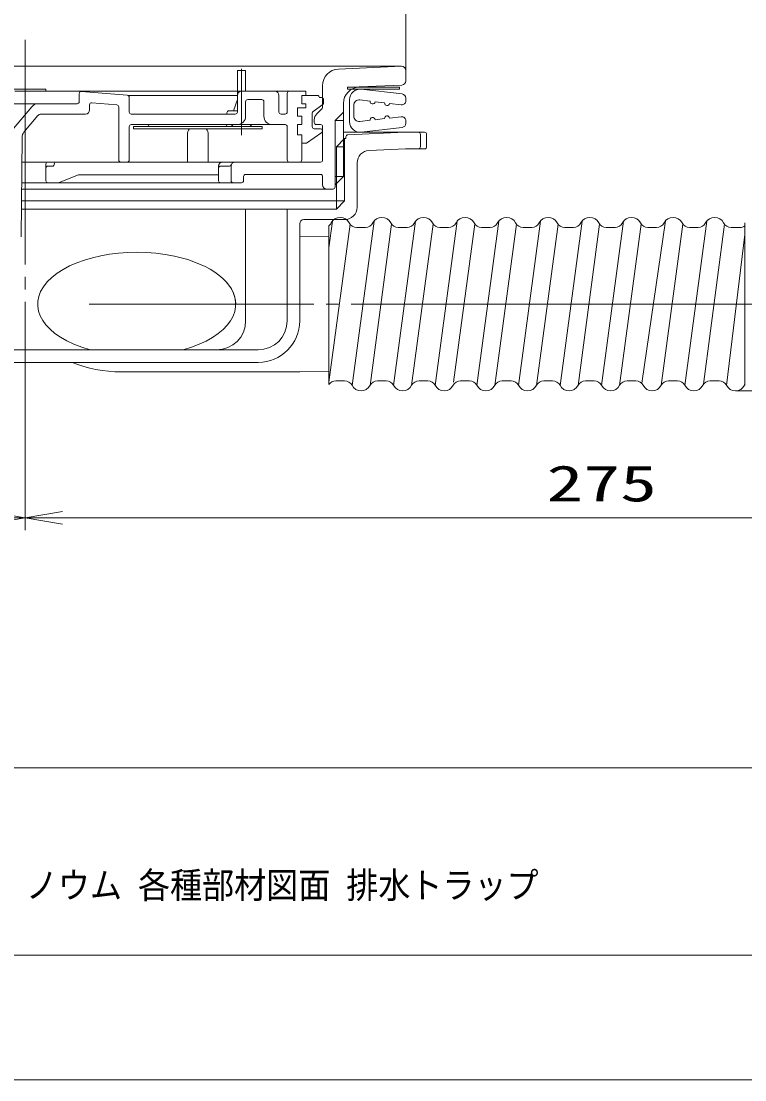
# Model space of a CAD drawing. Units: millimetres on the paper. Extents: x -305 to 305, y -152 to 152.
# Drawn here: x -186.5 to -128.6, y -148.5 to -63.7 of the extents above; entities that cross this region are included whole.
import ezdxf
from ezdxf.enums import TextEntityAlignment as Align

# ---------------------------------------------------------------- set-up
doc = ezdxf.new("R2010")
doc.units = ezdxf.units.MM
doc.linetypes.add('LONG_CHAIN', pattern=[21, 18, -1, 1, -1])
for name, color, linetype, lineweight in [('0-1_TV', 7, 'Continuous', 9), ('0-2_0', 7, 'Continuous', 9), ('0-3_1図面枠', 7, 'Continuous', 9), ('0-4_図面枠', 3, 'Continuous', 9), ('0-5_DEFPOINTS', 7, 'Continuous', 9)]:
    doc.layers.add(name, color=color, linetype=linetype, lineweight=lineweight)
doc.styles.add('ＭＳ ゴシック', font='')
doc.styles.get('ＭＳ ゴシック').set_extended_font_data('MS Gothic')

# ---------------------------------------------------------------- blocks, each defined once
blk = doc.blocks.new('_OPEN')
at = {"layer": '0-2_0'}
blk.add_line((0, 0), (-1, 0), dxfattribs=at)
blk.add_lwpolyline([(-1, 0.1667), (0, 0), (-1, -0.1667)], dxfattribs=at)

msp = doc.modelspace()

# ---------------------------------------------------------------- linework, layer by layer
at = {"layer": '0-1_TV'}
for p, q in [((-155.717, -67.636), (-155.717, -42.143)), ((-194.543, -67.302), (-156.051, -67.302)), ((-169.217, -67.636), (-169.217, -69.636)), ((-168.551, -67.636), (-169.217, -67.636)), ((-168.551, -67.636), (-169.217, -67.636)), ((-168.551, -67.636), (-168.551, -69.302)), ((-156.065, -67.303), (-161.109, -67.523)), ((-155.717, -67.636), (-155.717, -68.47)), ((-184.551, -69.136), (-187.884, -69.136)), ((-175.363, -69.302), (-187.051, -69.302)), ((-186.217, -69.136), (-186.217, -69.302)), ((-186.217, -69.136), (-186.217, -69.302)), ((-184.551, -69.136), (-184.551, -69.302)), ((-181.884, -69.483), (-181.884, -70.136)), ((-178.037, -69.623), (-181.704, -69.317)), ((-163.717, -69.302), (-175.363, -69.302)), ((-171.795, -69.302), (-171.884, -69.302)), ((-165.217, -69.469), (-165.217, -70.969)), ((-163.717, -69.302), (-163.717, -69.636)), ((-162.384, -68.855), (-162.384, -70.567)), ((-160.384, -68.969), (-156.217, -68.969)), ((-160.384, -68.969), (-160.384, -69.136)), ((-160.384, -69.136), (-156.217, -69.136)), ((-156.036, -68.803), (-159.442, -68.952)), ((-159.288, -69.141), (-156.012, -69.521)), ((-156.217, -68.969), (-156.217, -69.136)), ((-194.217, -70.302), (-182.051, -70.302)), ((-181.051, -70.802), (-181.051, -70.389)), ((-180.87, -70.223), (-178.87, -70.39)), ((-169.217, -69.636), (-177.986, -69.636)), ((-177.884, -69.789), (-177.884, -70.969)), ((-169.217, -69.969), (-169.517, -70.869)), ((-169.217, -69.636), (-169.217, -70.969)), ((-168.551, -70.136), (-168.551, -71.302)), ((-168.384, -69.969), (-167.259, -69.969)), ((-167.093, -70.136), (-167.093, -71.302)), ((-165.884, -69.636), (-165.884, -70.969)), ((-164.051, -69.636), (-164.051, -70.302)), ((-163.717, -69.636), (-164.051, -69.636)), ((-162.801, -69.636), (-164.051, -69.636)), ((-163.717, -70.302), (-164.051, -70.302)), ((-163.717, -70.302), (-163.717, -70.636)), ((-162.369, -70.352), (-163.149, -70.919)), ((-162.634, -69.802), (-162.467, -69.802)), ((-162.301, -69.969), (-162.301, -70.217)), ((-160.217, -71.753), (-160.217, -69.969)), ((-159.401, -70.001), (-158.584, -70.095)), ((-158.184, -70.142), (-157.417, -70.231)), ((-157.017, -70.277), (-156.089, -70.385)), ((-155.717, -70.054), (-155.717, -69.852)), ((-187.162, -72.296), (-185.689, -70.541)), ((-184.945, -71.136), (-181.384, -71.136)), ((-178.717, -70.556), (-178.717, -74.802)), ((-177.717, -71.136), (-169.384, -71.136)), ((-170.051, -71.136), (-170.051, -71.036)), ((-169.217, -70.869), (-169.884, -70.869)), ((-165.384, -71.136), (-165.717, -71.136)), ((-164.384, -70.636), (-164.384, -71.302)), ((-163.717, -70.636), (-164.384, -70.636)), ((-163.217, -71.054), (-163.217, -72.136)), ((-162.433, -70.685), (-162.856, -71.107)), ((-161.384, -71.636), (-160.717, -70.969)), ((-159.884, -71.291), (-159.884, -70.431)), ((-186.314, -72.581), (-185.201, -71.255)), ((-168.717, -71.969), (-177.717, -71.969)), ((-169.551, -71.969), (-169.717, -72.136)), ((-168.717, -71.969), (-165.384, -71.969)), ((-168.217, -71.969), (-168.051, -72.136)), ((-164.051, -71.302), (-164.384, -71.302)), ((-164.384, -71.969), (-164.384, -72.802)), ((-164.051, -71.969), (-164.384, -71.969)), ((-164.051, -71.302), (-164.051, -71.969)), ((-163.051, -71.579), (-163.051, -71.802)), ((-162.884, -71.969), (-162.551, -71.969)), ((-161.384, -71.636), (-161.384, -75.843)), ((-161.384, -71.636), (-160.717, -71.636)), ((-159.401, -71.722), (-158.584, -71.627)), ((-158.184, -71.581), (-157.417, -71.492)), ((-157.017, -71.445), (-156.089, -71.338)), ((-155.717, -71.87), (-155.717, -71.669)), ((-177.884, -72.136), (-177.884, -74.802)), ((-177.551, -72.136), (-167.217, -72.136)), ((-177.551, -72.136), (-177.551, -72.302)), ((-177.551, -72.302), (-167.217, -72.302)), ((-173.217, -72.802), (-173.217, -74.969)), ((-171.551, -74.969), (-171.551, -72.802)), ((-167.217, -72.136), (-167.217, -72.302)), ((-165.217, -72.136), (-165.217, -74.802)), ((-164.051, -72.802), (-164.384, -72.802)), ((-164.051, -72.802), (-164.051, -74.802)), ((-163.667, -73.469), (-162.454, -72.605)), ((-163.051, -72.302), (-162.551, -72.302)), ((-162.384, -72.136), (-162.384, -74.802)), ((-160.717, -72.587), (-154.217, -72.587)), ((-155.784, -72.587), (-160.358, -72.787)), ((-159.288, -72.581), (-156.012, -72.201)), ((-154.551, -72.753), (-154.551, -73.753)), ((-154.051, -72.753), (-154.051, -73.753)), ((-186.47, -73.004), (-186.539, -80.972)), ((-164.051, -73.469), (-163.667, -73.469)), ((-160.617, -73.087), (-161.284, -73.753)), ((-161.284, -73.753), (-161.284, -78.753)), ((-161.284, -73.753), (-160.617, -73.753)), ((-160.717, -73.087), (-160.517, -73.087)), ((-160.617, -73.087), (-160.617, -78.087)), ((-160.517, -72.946), (-160.517, -73.087)), ((-155.755, -73.92), (-158.661, -74.047)), ((-155.755, -73.92), (-154.217, -73.92)), ((-178.551, -74.969), (-186.487, -74.969)), ((-178.551, -74.969), (-186.487, -74.969)), ((-184.551, -75.136), (-184.551, -76.469)), ((-184.384, -75.302), (-184.051, -75.302)), ((-162.551, -74.969), (-178.551, -74.969)), ((-173.217, -74.969), (-178.551, -74.969)), ((-164.217, -74.969), (-171.551, -74.969)), ((-170.717, -75.302), (-170.717, -76.469)), ((-170.551, -75.302), (-169.856, -75.302)), ((-169.717, -75.302), (-169.717, -76.469)), ((-159.617, -75.046), (-159.617, -78.588)), ((-168.717, -76.136), (-168.717, -76.469)), ((-168.551, -75.969), (-162.551, -75.969)), ((-162.384, -76.136), (-162.384, -76.802)), ((-161.384, -75.843), (-161.384, -76.969)), ((-161.384, -76.802), (-160.717, -76.136)), ((-170.551, -76.636), (-168.884, -76.636)), ((-168.551, -78.753), (-168.551, -87.687)), ((-165.217, -78.753), (-165.217, -87.687)), ((-160.617, -78.087), (-161.284, -78.753)), ((-163.884, -79.587), (-160.617, -79.587)), ((-161.597, -79.7), (-161.884, -81.845)), ((-158.264, -79.7), (-160.026, -92.861)), ((-154.93, -79.7), (-156.692, -92.861)), ((-151.597, -79.7), (-153.359, -92.861)), ((-148.264, -79.7), (-150.026, -92.861)), ((-144.93, -79.7), (-146.692, -92.861)), ((-141.597, -79.7), (-143.359, -92.861)), ((-138.264, -79.7), (-140.026, -92.861)), ((-134.92, -79.688), (-136.816, -92.69)), ((-131.597, -79.7), (-133.359, -92.861)), ((-164.217, -79.92), (-164.217, -87.687)), ((-160.188, -79.947), (-161.884, -92.615)), ((-161.884, -92.803), (-161.884, -80.076)), ((-158.954, -80.212), (-159.656, -80.212)), ((-156.855, -79.947), (-158.584, -92.861)), ((-155.62, -80.212), (-156.322, -80.212)), ((-153.521, -79.947), (-155.25, -92.861)), ((-152.287, -80.212), (-152.989, -80.212)), ((-150.188, -79.947), (-151.884, -92.615)), ((-148.954, -80.212), (-149.656, -80.212)), ((-146.855, -79.947), (-148.584, -92.861)), ((-145.62, -80.212), (-146.322, -80.212)), ((-143.521, -79.947), (-145.25, -92.861)), ((-142.989, -80.212), (-142.287, -80.212)), ((-140.188, -79.947), (-141.917, -92.861)), ((-139.656, -80.212), (-138.954, -80.212)), ((-136.855, -79.947), (-138.584, -92.861)), ((-136.322, -80.212), (-135.62, -80.212)), ((-133.521, -79.947), (-135.25, -92.861)), ((-132.989, -80.212), (-132.287, -80.212)), ((-130.189, -79.945), (-131.858, -92.765)), ((-129.656, -80.212), (-128.954, -80.212)), ((-128.551, -86.353), (-128.551, -79.853)), ((-128.551, -80.076), (-128.551, -81.02)), ((-164.217, -80.92), (-161.884, -80.955)), ((-130.026, -92.861), (-128.551, -80.778)), ((-168.551, -84.636), (-168.551, -84.637)), ((-128.551, -86.353), (-128.551, -92.803)), ((-170.884, -90.02), (-196.094, -90.02)), ((-167.551, -90.02), (-170.884, -90.02)), ((-167.551, -91.02), (-196.094, -91.02)), ((-178.5, -91.787), (-164.217, -91.787)), ((-164.217, -91.787), (-161.884, -91.752)), ((-128.551, -92.115), (-128.551, -92.853)), ((-160.62, -92.495), (-161.322, -92.495)), ((-157.287, -92.495), (-157.989, -92.495)), ((-153.954, -92.495), (-154.656, -92.495)), ((-150.62, -92.495), (-151.322, -92.495)), ((-147.287, -92.495), (-147.989, -92.495)), ((-144.656, -92.495), (-143.954, -92.495)), ((-141.322, -92.495), (-140.62, -92.495)), ((-137.989, -92.495), (-137.287, -92.495)), ((-134.656, -92.495), (-133.954, -92.495)), ((-131.322, -92.495), (-130.62, -92.495)), ((-129.305, -93.303), (-28.989, -93.303)), ((-186.217, -101.223), (-186.217, -104.473)), ((-186.217, -103.215), (-186.217, -104.473)), ((-97.551, -103.473), (-183.217, -103.473))]:
    msp.add_line(p, q, dxfattribs=at)
at = {"layer": '0-1_TV', "linetype": 'LONG_CHAIN'}
for p, q in [((-186.217, -65.172), (-186.217, -103.215)), ((-168.884, -67.514), (-168.884, -72.806)), ((-181.099, -86.353), (-144.217, -86.353)), ((-144.217, -86.353), (-115.982, -86.353))]:
    msp.add_line(p, q, dxfattribs=at)
at = {"layer": '0-1_TV'}
for points in [[(-160.717, -70.284), (-160.717, -76.136), (-161.384, -76.136)], [(-183.491, -76.612), (-181.944, -75.993), (-170.717, -75.993)], [(-186.506, -77.136), (-179.92, -77.136), (-161.551, -77.136)], [(-186.501, -76.636), (-174.258, -76.636), (-170.551, -76.636)], [(-161.284, -78.753), (-174.258, -78.753), (-186.52, -78.753)], [(-186.514, -78.087), (-174.258, -78.087), (-160.617, -78.087)]]:
    msp.add_lwpolyline(points, dxfattribs=at)
for centre, radius, start, end in [((-161.051, -68.855), 1.333, 92.5, 180), ((-156.051, -67.636), 0.333, 0, 90), ((-156.051, -68.47), 0.333, 272.5, 0), ((-181.717, -69.483), 0.167, 85.23636, 180), ((-168.884, -69.636), 0.333, 90, 180), ((-166.217, -69.636), 0.333, 0, 90), ((-165.051, -69.469), 0.167, 90, 180), ((-159.384, -70.284), 1.333, 92.5, 180), ((-159.384, -69.969), 0.833, 83.38326, 180), ((-156.051, -69.852), 0.333, 0, 83.38326), ((-185.179, -70.969), 0.667, 90, 140), ((-182.051, -70.136), 0.167, 270, 0), ((-180.884, -70.389), 0.167, 85.23636, 180), ((-178.884, -70.556), 0.167, 0, 85.23636), ((-178.051, -69.789), 0.167, 0, 85.23636), ((-168.384, -70.136), 0.167, 90, 180), ((-167.259, -70.136), 0.167, 0, 90), ((-162.801, -69.802), 0.167, 0, 90), ((-162.467, -69.969), 0.167, 0, 90), ((-162.467, -70.217), 0.167, 306.02737, 0), ((-159.451, -70.431), 0.433, 83.38326, 180), ((-158.384, -70.119), 0.201, 173.38326, 353.38326), ((-157.217, -70.254), 0.201, 173.38326, 353.38326), ((-156.051, -70.054), 0.333, 263.38326, 0), ((-184.945, -71.469), 0.333, 90, 140), ((-181.384, -70.802), 0.333, 270, 0), ((-177.717, -70.969), 0.167, 180, 270), ((-169.884, -71.036), 0.167, 90, 180), ((-169.384, -70.969), 0.167, 270, 0), ((-165.717, -70.969), 0.167, 180, 270), ((-165.384, -70.969), 0.167, 270, 0), ((-163.051, -71.054), 0.167, 126.02737, 180), ((-162.384, -71.579), 0.667, 135, 180), ((-162.551, -70.567), 0.167, 315, 0), ((-177.717, -72.136), 0.167, 90, 180), ((-176.217, -72.136), 0.167, 90, 180), ((-170.217, -72.136), 0.167, 0, 90), ((-169.217, -71.302), 0.667, 270, 0), ((-166.426, -71.302), 0.667, 180, 270), ((-165.384, -72.136), 0.167, 0, 90), ((-162.884, -71.802), 0.167, 180, 270), ((-162.551, -72.136), 0.167, 0, 90), ((-159.384, -71.753), 0.833, 180, 276.61674), ((-159.451, -71.291), 0.433, 180, 276.61674), ((-158.384, -71.604), 0.201, 6.61674, 186.61674), ((-157.217, -71.469), 0.201, 6.61674, 186.61674), ((-156.051, -71.669), 0.333, 0, 96.61674), ((-156.051, -71.87), 0.333, 276.61674, 0), ((-185.803, -73.01), 0.667, 140, 179.5), ((-172.384, -72.802), 0.833, 143.1301, 180), ((-172.384, -72.802), 0.833, 0, 36.8699), ((-163.051, -72.136), 0.167, 180, 270), ((-162.551, -72.469), 0.167, 305.48263, 90), ((-160.351, -72.953), 0.167, 92.5, 180), ((-154.717, -72.753), 0.167, 0, 90), ((-154.217, -72.753), 0.167, 0, 90), ((-154.717, -73.753), 0.167, 270, 0), ((-154.217, -73.753), 0.167, 270, 0), ((-158.617, -75.046), 1, 92.5, 180), ((-184.384, -75.136), 0.167, 90, 180), ((-184.384, -75.469), 0.167, 90, 180), ((-184.051, -75.136), 0.167, 270, 0), ((-183.717, -75.136), 0.167, 90, 180), ((-178.551, -74.802), 0.167, 180, 270), ((-178.051, -74.802), 0.167, 270, 0), ((-170.551, -75.469), 0.167, 90, 180), ((-170.384, -75.302), 0.333, 90, 180), ((-169.856, -75.136), 0.167, 270, 340.52878), ((-169.384, -75.302), 0.333, 90, 180), ((-165.051, -74.802), 0.167, 180, 270), ((-164.217, -74.802), 0.167, 270, 0), ((-162.551, -74.802), 0.167, 270, 0), ((-168.551, -76.136), 0.167, 90, 180), ((-162.551, -76.136), 0.167, 0, 90), ((-184.384, -76.469), 0.167, 180, 270), ((-183.615, -76.302), 0.333, 270, 291.80141), ((-170.551, -76.469), 0.167, 180, 270), ((-169.551, -76.469), 0.167, 180, 270), ((-168.884, -76.469), 0.167, 270, 0), ((-162.051, -76.802), 0.333, 180, 270), ((-161.551, -76.969), 0.167, 270, 0), ((-160.617, -78.587), 1, 270, 0), ((-163.884, -79.92), 0.333, 90, 180), ((-160.971, -80.212), 0.808, 26.87062, 153.12938), ((-157.638, -80.212), 0.808, 26.87062, 153.12938), ((-154.305, -80.212), 0.808, 26.87062, 153.12938), ((-150.971, -80.212), 0.808, 26.87062, 153.12938), ((-147.638, -80.212), 0.808, 26.87062, 153.12938), ((-144.305, -80.212), 0.808, 26.87062, 153.12938), ((-140.971, -80.212), 0.808, 26.87062, 153.12938), ((-137.638, -80.212), 0.808, 26.87062, 153.12938), ((-134.305, -80.212), 0.808, 26.87062, 153.12938), ((-130.971, -80.212), 0.808, 26.87062, 153.12938), ((-162.287, -79.545), 0.667, 307.18857, 333.12938), ((-159.656, -79.545), 0.667, 206.87062, 270), ((-158.954, -79.545), 0.667, 270, 333.12938), ((-156.322, -79.545), 0.667, 206.87062, 270), ((-155.62, -79.545), 0.667, 270, 333.12938), ((-152.989, -79.545), 0.667, 206.87062, 270), ((-152.287, -79.545), 0.667, 270, 333.12938), ((-149.656, -79.545), 0.667, 206.87062, 270), ((-148.954, -79.545), 0.667, 270, 333.12938), ((-146.322, -79.545), 0.667, 206.87062, 270), ((-145.62, -79.545), 0.667, 270, 333.12938), ((-142.989, -79.545), 0.667, 206.87062, 270), ((-142.287, -79.545), 0.667, 270, 333.12938), ((-139.656, -79.545), 0.667, 206.87062, 270), ((-138.954, -79.545), 0.667, 270, 333.12938), ((-136.322, -79.545), 0.667, 206.87062, 270), ((-135.62, -79.545), 0.667, 270, 333.12938), ((-132.989, -79.545), 0.667, 206.87062, 270), ((-132.287, -79.545), 0.667, 270, 333.12938), ((-129.656, -79.545), 0.667, 206.87062, 270), ((-128.954, -79.545), 0.667, 270, 307.18857), ((-170.884, -87.687), 2.333, 270, 0), ((-167.551, -87.687), 2.333, 270, 0), ((-167.551, -87.687), 3.333, 270, 0), ((-161.322, -93.162), 0.667, 90, 147.4359), ((-160.62, -93.162), 0.667, 26.87062, 90), ((-159.305, -92.495), 0.808, 206.87062, 333.12938), ((-157.989, -93.162), 0.667, 90, 153.12938), ((-157.287, -93.162), 0.667, 26.87062, 90), ((-155.971, -92.495), 0.808, 206.87062, 333.12938), ((-154.656, -93.162), 0.667, 90, 153.12938), ((-153.954, -93.162), 0.667, 26.87062, 90), ((-152.638, -92.495), 0.808, 206.87062, 333.12938), ((-151.322, -93.162), 0.667, 90, 153.12938), ((-150.62, -93.162), 0.667, 26.87062, 90), ((-149.305, -92.495), 0.808, 206.87062, 333.12938), ((-147.989, -93.162), 0.667, 90, 153.12938), ((-147.287, -93.162), 0.667, 26.87062, 90), ((-145.971, -92.495), 0.808, 206.87062, 333.12938), ((-144.656, -93.162), 0.667, 90, 153.12938), ((-143.954, -93.162), 0.667, 26.87062, 90), ((-142.638, -92.495), 0.808, 206.87062, 333.12938), ((-141.322, -93.162), 0.667, 90, 153.12938), ((-140.62, -93.162), 0.667, 26.87062, 90), ((-139.305, -92.495), 0.808, 206.87062, 333.12938), ((-137.989, -93.162), 0.667, 90, 153.12938), ((-137.287, -93.162), 0.667, 26.87062, 90), ((-135.971, -92.495), 0.808, 206.87062, 333.12938), ((-134.656, -93.162), 0.667, 90, 153.12938), ((-133.954, -93.162), 0.667, 26.87062, 90), ((-132.638, -92.495), 0.808, 206.87062, 333.12938), ((-131.322, -93.162), 0.667, 90, 153.12938), ((-130.62, -93.162), 0.667, 26.87062, 90), ((-129.305, -92.495), 0.808, 206.87062, 333.12938), ((-127.989, -93.162), 0.667, 147.4359, 153.12938)]:
    msp.add_arc(centre, radius, start, end, dxfattribs=at)
for centre, major_axis, ratio, start_param, end_param in [((-177.282, -86.353), (7.936, 0), 0.523624, 1.179842, 4.22253), ((-177.282, -86.353), (7.936, 0), 0.523624, 6.283185, 7.463027), ((-177.282, -86.353), (7.936, 0), 0.523624, 5.202248, 6.709365), ((-178.5, -86.353), (-7.717, 0), 0.704052, 1.033107, 1.570771)]:
    msp.add_ellipse(centre, major_axis=major_axis, ratio=ratio, start_param=start_param, end_param=end_param, dxfattribs=at)
at = {"layer": '0-4_図面枠'}
msp.add_line((-291.017, -123.498), (108.983, -123.498), dxfattribs=at)
msp.add_lwpolyline([(-291.017, -138.498), (108.983, -138.498), (108.983, 138.502), (-291.017, 138.502)], close=True, dxfattribs=at)
at = {"layer": '0-5_DEFPOINTS'}
msp.add_line((118.983, -148.498), (-301.017, -148.498), dxfattribs=at)

# ---------------------------------------------------------------- block references
at = {"layer": '0-1_TV', "xscale": 3, "yscale": 3}
msp.add_blockref('_OPEN', (-186.217, -103.473), dxfattribs=at)
at = {"layer": '0-1_TV', "xscale": 3, "yscale": 3, "rotation": 180}
msp.add_blockref('_OPEN', (-186.217, -103.473), dxfattribs=at)

# ---------------------------------------------------------------- texts
at = {"layer": '0-1_TV', "style": 'ＭＳ ゴシック', "width": 1.5}
msp.add_text('275', height=2.889, dxfattribs=at).set_placement((-144.44, -103.028), align=Align.BOTTOM_LEFT)
at = {"layer": '0-3_1図面枠', "style": 'ＭＳ ゴシック', "width": 0.9}
msp.add_text('ノウム 各種部材図面 排水トラップ', height=2.092, dxfattribs=at).set_placement((-186.165, -134.578), align=Align.BOTTOM_LEFT)

doc.saveas('drawing.dxf')
